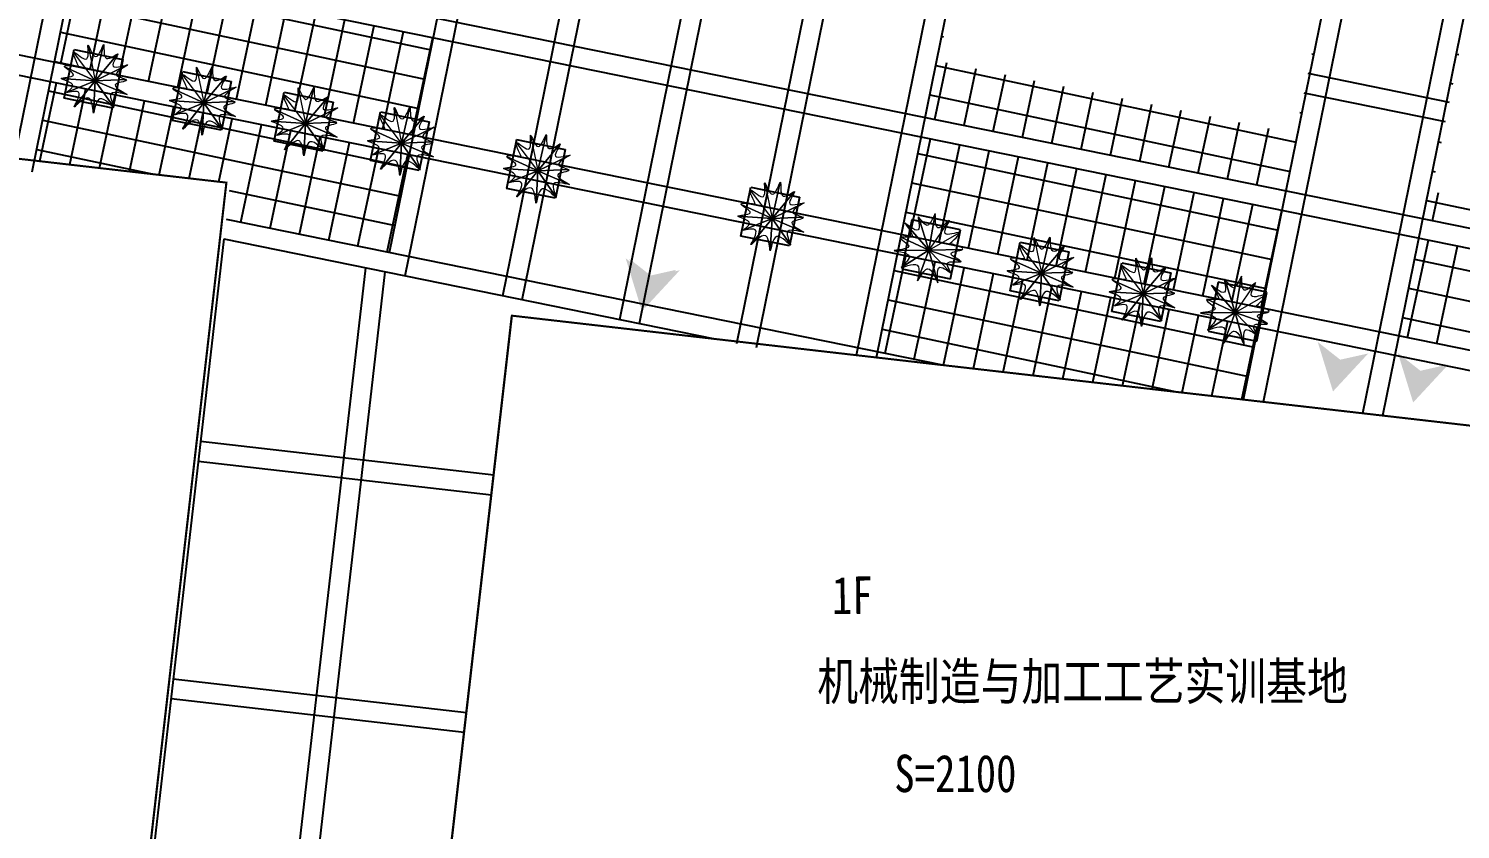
# Model space of a CAD drawing. Extents: x -534 to 560, y 572 to 1344.
# Drawn here: x -200.6 to -128.8, y 1130.3 to 1170.5 of the extents above; entities that cross this region are included whole.
import ezdxf

# ---------------------------------------------------------------- set-up
doc = ezdxf.new("R2010")
doc.units = 0
doc.header["$LTSCALE"] = 1000
doc.header["$MEASUREMENT"] = 0
for name, color, linetype in [('0-场地', 5, 'Continuous'), ('2222', 7, 'Continuous'), ('JZ', 2, 'Continuous'), ('PUB_TEXT', 7, 'Continuous'), ('WALL', 2, 'Continuous'), ('绿化', 3, 'Continuous'), ('铺地', 25, 'Continuous')]:
    doc.layers.add(name, color=color, linetype=linetype)
doc.styles.add('HT', font='simhei.ttf', dxfattribs={"width": 0.8})

msp = doc.modelspace()

# ---------------------------------------------------------------- hatches: boundary and pattern name
at = {"layer": '0-场地'}
for points in [[(-169.544, 1158.109), (-170.674, 1158.999), (-169.908, 1156.516), (-168.141, 1158.421)], [(-169.359, 1158.088), (-170.489, 1158.978), (-169.723, 1156.495), (-167.956, 1158.4)], [(-134.802, 1153.911), (-135.931, 1154.801), (-135.165, 1152.318), (-133.398, 1154.223)], [(-130.777, 1153.357), (-131.907, 1154.247), (-131.141, 1151.764), (-129.374, 1153.669)]]:
    msp.add_hatch(color=256, dxfattribs=at).paths.add_polyline_path(points)

# ---------------------------------------------------------------- linework, layer by layer
msp.add_line((-180.372, 1121.349), (-176.383, 1156.121))
at = {"layer": '2222'}
for p, q in [((-198.867, 1167.028), (-198.368, 1169.478)), ((-198.368, 1169.478), (-195.919, 1168.98)), ((-195.919, 1168.98), (-196.417, 1166.53)), ((-193.419, 1165.92), (-192.921, 1168.37)), ((-192.921, 1168.37), (-190.471, 1167.872)), ((-190.471, 1167.872), (-190.97, 1165.422)), ((-188.313, 1164.881), (-187.815, 1167.331)), ((-187.815, 1167.331), (-185.365, 1166.833)), ((-196.417, 1166.53), (-198.867, 1167.028)), ((-185.365, 1166.833), (-185.863, 1164.383)), ((-190.97, 1165.422), (-193.419, 1165.92)), ((-183.488, 1163.9), (-182.989, 1166.35)), ((-182.989, 1166.35), (-180.54, 1165.851)), ((-180.54, 1165.851), (-181.038, 1163.401)), ((-185.863, 1164.383), (-188.313, 1164.881)), ((-176.155, 1164.959), (-176.654, 1162.509)), ((-176.155, 1164.959), (-173.705, 1164.461)), ((-173.705, 1164.461), (-174.204, 1162.011)), ((-181.038, 1163.401), (-183.488, 1163.9)), ((-174.204, 1162.011), (-176.654, 1162.509)), ((-164.894, 1160.117), (-164.396, 1162.567)), ((-164.396, 1162.567), (-161.946, 1162.069)), ((-161.946, 1162.069), (-162.445, 1159.619)), ((-156.316, 1160.923), (-156.814, 1158.473)), ((-153.866, 1160.425), (-156.316, 1160.923)), ((-162.445, 1159.619), (-164.894, 1160.117)), ((-154.364, 1157.975), (-153.866, 1160.425)), ((-151.367, 1157.365), (-150.869, 1159.815)), ((-150.869, 1159.815), (-148.419, 1159.317)), ((-148.419, 1159.317), (-148.917, 1156.867)), ((-146.26, 1156.326), (-145.762, 1158.776)), ((-145.762, 1158.776), (-143.312, 1158.278)), ((-156.814, 1158.473), (-154.364, 1157.975)), ((-143.312, 1158.278), (-143.811, 1155.828)), ((-148.917, 1156.867), (-151.367, 1157.365)), ((-140.937, 1157.794), (-141.435, 1155.345)), ((-138.487, 1157.296), (-140.937, 1157.794)), ((-138.985, 1154.846), (-138.487, 1157.296)), ((-143.811, 1155.828), (-146.26, 1156.326)), ((-141.435, 1155.345), (-138.985, 1154.846))]:
    msp.add_line(p, q, dxfattribs=at)
at = {"layer": 'JZ'}
msp.add_line((-195.274, 1123.059), (-190.715, 1162.798), dxfattribs=at)
at = {"layer": 'WALL', "ltscale": 10, "const_width": 0.1}
for points in [[(-190.715, 1162.798), (-195.274, 1123.059), (-261.744, 1130.684), (-257.021, 1170.404)], [(-176.383, 1156.121), (-116.774, 1149.283), (-120.763, 1114.511), (-180.372, 1121.349)]]:
    msp.add_lwpolyline(points, close=True, dxfattribs=at)
at = {"layer": '绿化', "color": 3, "lineweight": 0}
for p, q in [((-197.663, 1169.703), (-197.299, 1167.914)), ((-197.299, 1167.914), (-196.882, 1169.727)), ((-196.882, 1169.727), (-197.299, 1167.914)), ((-197.299, 1167.914), (-198.393, 1169.342)), ((-197.299, 1167.914), (-196.168, 1169.256)), ((-196.168, 1169.256), (-197.299, 1167.914)), ((-197.299, 1167.914), (-195.682, 1168.703)), ((-195.682, 1168.703), (-197.299, 1167.914)), ((-197.299, 1167.914), (-199.016, 1168.026)), ((-199.016, 1168.026), (-197.299, 1167.914)), ((-197.299, 1167.914), (-198.841, 1168.607)), ((-198.841, 1168.607), (-197.299, 1167.914)), ((-191.852, 1166.805), (-192.945, 1168.234)), ((-192.216, 1168.595), (-191.852, 1166.805)), ((-191.852, 1166.805), (-191.435, 1168.619)), ((-191.435, 1168.619), (-191.852, 1166.805)), ((-191.852, 1166.805), (-190.721, 1168.148)), ((-190.721, 1168.148), (-191.852, 1166.805)), ((-197.299, 1167.914), (-198.746, 1167.324)), ((-198.746, 1167.324), (-197.299, 1167.914)), ((-197.299, 1167.914), (-198.36, 1166.596)), ((-198.36, 1166.596), (-197.299, 1167.914)), ((-197.299, 1167.914), (-197.385, 1166.285)), ((-197.385, 1166.285), (-197.299, 1167.914)), ((-197.299, 1167.914), (-195.727, 1167.973)), ((-195.727, 1167.973), (-197.299, 1167.914)), ((-197.299, 1167.914), (-196.37, 1166.584)), ((-196.37, 1166.584), (-197.299, 1167.914)), ((-197.299, 1167.914), (-195.707, 1167.22)), ((-195.707, 1167.22), (-197.299, 1167.914)), ((-191.852, 1166.805), (-193.394, 1167.499)), ((-193.394, 1167.499), (-191.852, 1166.805)), ((-191.852, 1166.805), (-190.235, 1167.594)), ((-190.235, 1167.594), (-191.852, 1166.805)), ((-187.109, 1167.556), (-186.745, 1165.766)), ((-186.745, 1165.766), (-186.328, 1167.58)), ((-186.328, 1167.58), (-186.745, 1165.766)), ((-191.852, 1166.805), (-193.568, 1166.918)), ((-193.568, 1166.918), (-191.852, 1166.805)), ((-191.852, 1166.805), (-193.298, 1166.216)), ((-193.298, 1166.216), (-191.852, 1166.805)), ((-191.852, 1166.805), (-192.912, 1165.488)), ((-192.912, 1165.488), (-191.852, 1166.805)), ((-191.852, 1166.805), (-191.937, 1165.177)), ((-191.937, 1165.177), (-191.852, 1166.805)), ((-191.852, 1166.805), (-190.279, 1166.865)), ((-190.279, 1166.865), (-191.852, 1166.805)), ((-191.852, 1166.805), (-190.923, 1165.475)), ((-190.923, 1165.475), (-191.852, 1166.805)), ((-191.852, 1166.805), (-190.26, 1166.112)), ((-190.26, 1166.112), (-191.852, 1166.805)), ((-186.745, 1165.766), (-187.839, 1167.195)), ((-186.745, 1165.766), (-185.614, 1167.109)), ((-185.614, 1167.109), (-186.745, 1165.766)), ((-186.745, 1165.766), (-185.128, 1166.555)), ((-185.128, 1166.555), (-186.745, 1165.766)), ((-182.284, 1166.574), (-181.92, 1164.785)), ((-181.92, 1164.785), (-181.503, 1166.599)), ((-181.503, 1166.599), (-181.92, 1164.785)), ((-186.745, 1165.766), (-188.462, 1165.879)), ((-188.462, 1165.879), (-186.745, 1165.766)), ((-186.745, 1165.766), (-188.287, 1166.46)), ((-188.287, 1166.46), (-186.745, 1165.766)), ((-186.745, 1165.766), (-185.173, 1165.826)), ((-185.173, 1165.826), (-186.745, 1165.766)), ((-181.92, 1164.785), (-183.014, 1166.214)), ((-181.92, 1164.785), (-180.789, 1166.127)), ((-180.789, 1166.127), (-181.92, 1164.785)), ((-186.745, 1165.766), (-188.192, 1165.177)), ((-188.192, 1165.177), (-186.745, 1165.766)), ((-186.745, 1165.766), (-187.806, 1164.449)), ((-187.806, 1164.449), (-186.745, 1165.766)), ((-186.745, 1165.766), (-186.831, 1164.138)), ((-186.831, 1164.138), (-186.745, 1165.766)), ((-186.745, 1165.766), (-185.816, 1164.437)), ((-185.816, 1164.437), (-186.745, 1165.766)), ((-186.745, 1165.766), (-185.154, 1165.073)), ((-185.154, 1165.073), (-186.745, 1165.766)), ((-181.92, 1164.785), (-183.462, 1165.479)), ((-183.462, 1165.479), (-181.92, 1164.785)), ((-181.92, 1164.785), (-180.303, 1165.574)), ((-180.303, 1165.574), (-181.92, 1164.785)), ((-175.45, 1165.184), (-175.086, 1163.395)), ((-175.086, 1163.395), (-174.669, 1165.208)), ((-174.669, 1165.208), (-175.086, 1163.395)), ((-181.92, 1164.785), (-183.637, 1164.897)), ((-183.637, 1164.897), (-181.92, 1164.785)), ((-181.92, 1164.785), (-183.367, 1164.196)), ((-183.367, 1164.196), (-181.92, 1164.785)), ((-181.92, 1164.785), (-182.981, 1163.467)), ((-182.981, 1163.467), (-181.92, 1164.785)), ((-181.92, 1164.785), (-182.006, 1163.157)), ((-182.006, 1163.157), (-181.92, 1164.785)), ((-181.92, 1164.785), (-180.348, 1164.845)), ((-180.348, 1164.845), (-181.92, 1164.785)), ((-181.92, 1164.785), (-180.991, 1163.455)), ((-180.991, 1163.455), (-181.92, 1164.785)), ((-181.92, 1164.785), (-180.328, 1164.091)), ((-180.328, 1164.091), (-181.92, 1164.785)), ((-175.086, 1163.395), (-176.179, 1164.823)), ((-175.086, 1163.395), (-173.955, 1164.737)), ((-173.955, 1164.737), (-175.086, 1163.395)), ((-175.086, 1163.395), (-176.628, 1164.088)), ((-176.628, 1164.088), (-175.086, 1163.395)), ((-175.086, 1163.395), (-173.469, 1164.184)), ((-173.469, 1164.184), (-175.086, 1163.395)), ((-175.086, 1163.395), (-176.802, 1163.507)), ((-176.802, 1163.507), (-175.086, 1163.395)), ((-175.086, 1163.395), (-176.532, 1162.805)), ((-176.532, 1162.805), (-175.086, 1163.395)), ((-175.086, 1163.395), (-176.146, 1162.077)), ((-176.146, 1162.077), (-175.086, 1163.395)), ((-175.086, 1163.395), (-175.171, 1161.766)), ((-175.171, 1161.766), (-175.086, 1163.395)), ((-175.086, 1163.395), (-173.513, 1163.454)), ((-173.513, 1163.454), (-175.086, 1163.395)), ((-175.086, 1163.395), (-174.157, 1162.065)), ((-174.157, 1162.065), (-175.086, 1163.395)), ((-175.086, 1163.395), (-173.494, 1162.701)), ((-173.494, 1162.701), (-175.086, 1163.395)), ((-163.327, 1161.002), (-164.42, 1162.431)), ((-163.691, 1162.792), (-163.327, 1161.002)), ((-163.327, 1161.002), (-162.91, 1162.816)), ((-162.91, 1162.816), (-163.327, 1161.002)), ((-163.327, 1161.002), (-162.196, 1162.345)), ((-162.196, 1162.345), (-163.327, 1161.002)), ((-163.327, 1161.002), (-164.869, 1161.696)), ((-164.869, 1161.696), (-163.327, 1161.002)), ((-163.327, 1161.002), (-161.71, 1161.791)), ((-161.71, 1161.791), (-163.327, 1161.002)), ((-163.327, 1161.002), (-165.043, 1161.115)), ((-165.043, 1161.115), (-163.327, 1161.002)), ((-163.327, 1161.002), (-164.773, 1160.413)), ((-164.773, 1160.413), (-163.327, 1161.002)), ((-163.327, 1161.002), (-164.387, 1159.685)), ((-164.387, 1159.685), (-163.327, 1161.002)), ((-163.327, 1161.002), (-163.412, 1159.374)), ((-163.412, 1159.374), (-163.327, 1161.002)), ((-163.327, 1161.002), (-161.754, 1161.062)), ((-161.754, 1161.062), (-163.327, 1161.002)), ((-163.327, 1161.002), (-162.397, 1159.672)), ((-162.397, 1159.672), (-163.327, 1161.002)), ((-163.327, 1161.002), (-161.735, 1160.309)), ((-161.735, 1160.309), (-163.327, 1161.002)), ((-155.462, 1159.402), (-155.978, 1161.08)), ((-155.978, 1161.08), (-155.462, 1159.402)), ((-155.462, 1159.402), (-155.137, 1161.235)), ((-155.137, 1161.235), (-155.462, 1159.402)), ((-154.427, 1160.907), (-155.462, 1159.402)), ((-155.462, 1159.402), (-156.886, 1160.072)), ((-156.886, 1160.072), (-155.462, 1159.402)), ((-155.462, 1159.402), (-156.642, 1160.76)), ((-156.642, 1160.76), (-155.462, 1159.402)), ((-155.462, 1159.402), (-153.897, 1160.29)), ((-155.462, 1159.402), (-157.198, 1159.386)), ((-157.198, 1159.386), (-155.462, 1159.402)), ((-155.462, 1159.402), (-156.837, 1158.541)), ((-156.837, 1158.541), (-155.462, 1159.402)), ((-155.462, 1159.402), (-156.019, 1157.87)), ((-156.019, 1157.87), (-155.462, 1159.402)), ((-155.462, 1159.402), (-153.771, 1159.438)), ((-153.771, 1159.438), (-155.462, 1159.402)), ((-155.462, 1159.402), (-155, 1157.775)), ((-155, 1157.775), (-155.462, 1159.402)), ((-155.462, 1159.402), (-153.838, 1158.835)), ((-153.838, 1158.835), (-155.462, 1159.402)), ((-155.462, 1159.402), (-154.36, 1158.295)), ((-154.36, 1158.295), (-155.462, 1159.402)), ((-149.799, 1158.25), (-150.893, 1159.679)), ((-150.163, 1160.04), (-149.799, 1158.25)), ((-149.799, 1158.25), (-149.382, 1160.064)), ((-149.382, 1160.064), (-149.799, 1158.25)), ((-149.799, 1158.25), (-148.668, 1159.593)), ((-148.668, 1159.593), (-149.799, 1158.25)), ((-149.799, 1158.25), (-151.341, 1158.944)), ((-151.341, 1158.944), (-149.799, 1158.25)), ((-149.799, 1158.25), (-148.182, 1159.039)), ((-148.182, 1159.039), (-149.799, 1158.25)), ((-144.692, 1157.211), (-145.786, 1158.64)), ((-145.057, 1159.001), (-144.692, 1157.211)), ((-144.692, 1157.211), (-144.275, 1159.025)), ((-144.275, 1159.025), (-144.692, 1157.211)), ((-149.799, 1158.25), (-151.516, 1158.363)), ((-151.516, 1158.363), (-149.799, 1158.25)), ((-149.799, 1158.25), (-151.246, 1157.661)), ((-151.246, 1157.661), (-149.799, 1158.25)), ((-149.799, 1158.25), (-150.86, 1156.933)), ((-150.86, 1156.933), (-149.799, 1158.25)), ((-149.799, 1158.25), (-149.885, 1156.622)), ((-149.885, 1156.622), (-149.799, 1158.25)), ((-149.799, 1158.25), (-148.227, 1158.31)), ((-148.227, 1158.31), (-149.799, 1158.25)), ((-149.799, 1158.25), (-148.87, 1156.92)), ((-148.87, 1156.92), (-149.799, 1158.25)), ((-149.799, 1158.25), (-148.207, 1157.557)), ((-148.207, 1157.557), (-149.799, 1158.25)), ((-144.692, 1157.211), (-143.561, 1158.554)), ((-143.561, 1158.554), (-144.692, 1157.211)), ((-144.692, 1157.211), (-143.076, 1158)), ((-143.076, 1158), (-144.692, 1157.211)), ((-140.083, 1156.274), (-140.599, 1157.951)), ((-140.599, 1157.951), (-140.083, 1156.274)), ((-140.083, 1156.274), (-139.758, 1158.106)), ((-139.758, 1158.106), (-140.083, 1156.274)), ((-144.692, 1157.211), (-146.409, 1157.324)), ((-146.409, 1157.324), (-144.692, 1157.211)), ((-144.692, 1157.211), (-146.235, 1157.905)), ((-146.235, 1157.905), (-144.692, 1157.211)), ((-144.692, 1157.211), (-146.139, 1156.622)), ((-146.139, 1156.622), (-144.692, 1157.211)), ((-144.692, 1157.211), (-145.753, 1155.894)), ((-145.753, 1155.894), (-144.692, 1157.211)), ((-144.692, 1157.211), (-144.778, 1155.583)), ((-144.778, 1155.583), (-144.692, 1157.211)), ((-144.692, 1157.211), (-143.12, 1157.271)), ((-143.12, 1157.271), (-144.692, 1157.211)), ((-144.692, 1157.211), (-143.763, 1155.882)), ((-143.763, 1155.882), (-144.692, 1157.211)), ((-144.692, 1157.211), (-143.101, 1156.518)), ((-143.101, 1156.518), (-144.692, 1157.211)), ((-140.083, 1156.274), (-141.263, 1157.632)), ((-141.263, 1157.632), (-140.083, 1156.274)), ((-139.048, 1157.779), (-140.083, 1156.274)), ((-140.083, 1156.274), (-141.507, 1156.943)), ((-141.507, 1156.943), (-140.083, 1156.274)), ((-140.083, 1156.274), (-138.518, 1157.162)), ((-140.083, 1156.274), (-141.819, 1156.257)), ((-141.819, 1156.257), (-140.083, 1156.274)), ((-140.083, 1156.274), (-141.458, 1155.413)), ((-141.458, 1155.413), (-140.083, 1156.274)), ((-140.083, 1156.274), (-140.64, 1154.742)), ((-140.64, 1154.742), (-140.083, 1156.274)), ((-140.083, 1156.274), (-138.392, 1156.31)), ((-138.392, 1156.31), (-140.083, 1156.274)), ((-140.083, 1156.274), (-139.621, 1154.646)), ((-139.621, 1154.646), (-140.083, 1156.274)), ((-140.083, 1156.274), (-138.459, 1155.707)), ((-138.459, 1155.707), (-140.083, 1156.274)), ((-140.083, 1156.274), (-138.981, 1155.166)), ((-138.981, 1155.166), (-140.083, 1156.274))]:
    msp.add_line(p, q, dxfattribs=at)
for points in [[(-198.139, 1168.647), (-198.53, 1168.683), (-199.257, 1168.752), (-197.917, 1168.084), (-199.607, 1168.074), (-197.986, 1167.78), (-199.126, 1167.145), (-197.662, 1167.661), (-198.81, 1165.996), (-197.758, 1167.265), (-197.415, 1166.794), (-197.404, 1165.766), (-197.238, 1167.586), (-196.027, 1166.073), (-196.947, 1167.653), (-195.045, 1166.942), (-196.883, 1167.791), (-195.452, 1167.879), (-196.015, 1168.075), (-196.51, 1168.271), (-195.052, 1168.97), (-196.886, 1168.282), (-195.801, 1169.634), (-196.998, 1168.592), (-196.748, 1170.335), (-197.267, 1168.526), (-197.804, 1170.284), (-197.486, 1168.517), (-198.643, 1169.72), (-198.308, 1169.007), (-198.139, 1168.647)], [(-192.691, 1167.538), (-193.083, 1167.575), (-193.81, 1167.643), (-192.469, 1166.975), (-194.16, 1166.966), (-192.539, 1166.672), (-193.678, 1166.037), (-192.215, 1166.553), (-193.362, 1164.888), (-192.31, 1166.157), (-191.968, 1165.685), (-191.956, 1164.658), (-191.791, 1166.478), (-190.58, 1164.965), (-191.499, 1166.544), (-189.598, 1165.833), (-191.436, 1166.683), (-190.005, 1166.771), (-190.567, 1166.967), (-191.063, 1167.163), (-189.605, 1167.862), (-191.439, 1167.173), (-190.354, 1168.526), (-191.551, 1167.483), (-191.301, 1169.227), (-191.82, 1167.418), (-192.356, 1169.175), (-192.039, 1167.409), (-193.195, 1168.612), (-192.86, 1167.898), (-192.691, 1167.538)], [(-187.585, 1166.5), (-187.976, 1166.536), (-188.703, 1166.605), (-187.363, 1165.937), (-189.053, 1165.927), (-187.432, 1165.633), (-188.572, 1164.998), (-187.108, 1165.514), (-188.256, 1163.849), (-187.204, 1165.118), (-186.861, 1164.647), (-186.85, 1163.619), (-186.684, 1165.439), (-185.473, 1163.926), (-186.393, 1165.506), (-184.491, 1164.795), (-186.33, 1165.644), (-184.898, 1165.732), (-185.461, 1165.928), (-185.957, 1166.124), (-184.499, 1166.823), (-186.332, 1166.135), (-185.247, 1167.487), (-186.444, 1166.444), (-186.194, 1168.188), (-186.714, 1166.379), (-187.25, 1168.137), (-186.932, 1166.37), (-188.089, 1167.573), (-187.754, 1166.86), (-187.585, 1166.5)], [(-182.76, 1165.518), (-183.151, 1165.555), (-183.878, 1165.623), (-182.538, 1164.955), (-184.228, 1164.946), (-182.607, 1164.651), (-183.747, 1164.017), (-182.283, 1164.533), (-183.431, 1162.867), (-182.379, 1164.136), (-182.036, 1163.665), (-182.025, 1162.637), (-181.859, 1164.457), (-180.648, 1162.945), (-181.568, 1164.524), (-179.666, 1163.813), (-181.504, 1164.663), (-180.073, 1164.751), (-180.636, 1164.946), (-181.131, 1165.142), (-179.673, 1165.841), (-181.507, 1165.153), (-180.422, 1166.506), (-181.619, 1165.463), (-181.369, 1167.207), (-181.888, 1165.397), (-182.425, 1167.155), (-182.107, 1165.388), (-183.264, 1166.592), (-182.929, 1165.878), (-182.76, 1165.518)], [(-175.926, 1164.128), (-176.317, 1164.164), (-177.044, 1164.233), (-175.704, 1163.565), (-177.394, 1163.555), (-175.773, 1163.261), (-176.912, 1162.626), (-175.449, 1163.142), (-176.596, 1161.477), (-175.545, 1162.746), (-175.202, 1162.275), (-175.191, 1161.247), (-175.025, 1163.067), (-173.814, 1161.554), (-174.733, 1163.134), (-172.832, 1162.423), (-174.67, 1163.272), (-173.239, 1163.36), (-173.801, 1163.556), (-174.297, 1163.752), (-172.839, 1164.451), (-174.673, 1163.763), (-173.588, 1165.115), (-174.785, 1164.073), (-174.535, 1165.816), (-175.054, 1164.007), (-175.59, 1165.765), (-175.273, 1163.998), (-176.43, 1165.201), (-176.095, 1164.488), (-175.926, 1164.128)], [(-164.166, 1161.735), (-164.557, 1161.772), (-165.285, 1161.84), (-163.944, 1161.172), (-165.635, 1161.163), (-164.014, 1160.869), (-165.153, 1160.234), (-163.689, 1160.75), (-164.837, 1159.085), (-163.785, 1160.354), (-163.443, 1159.882), (-163.431, 1158.855), (-163.266, 1160.675), (-162.055, 1159.162), (-162.974, 1160.741), (-161.073, 1160.03), (-162.911, 1160.88), (-161.48, 1160.968), (-162.042, 1161.164), (-162.538, 1161.36), (-161.08, 1162.059), (-162.914, 1161.37), (-161.829, 1162.723), (-163.026, 1161.68), (-162.776, 1163.424), (-163.295, 1161.615), (-163.831, 1163.372), (-163.513, 1161.606), (-164.67, 1162.809), (-164.335, 1162.095), (-164.166, 1161.735)], [(-154.402, 1159.749), (-154.028, 1159.63), (-153.332, 1159.409), (-154.827, 1159.318), (-153.274, 1158.648), (-154.881, 1159.011), (-154.08, 1157.981), (-155.226, 1159.028), (-154.82, 1157.047), (-155.293, 1158.626), (-155.793, 1158.326), (-156.204, 1157.384), (-155.646, 1159.124), (-157.352, 1158.205), (-155.888, 1159.3), (-157.916, 1159.388), (-155.892, 1159.452), (-157.175, 1160.092), (-156.581, 1160.052), (-156.048, 1160.04), (-157.117, 1161.253), (-155.698, 1159.903), (-156.168, 1161.572), (-155.474, 1160.144), (-155.023, 1161.847), (-155.252, 1159.978), (-154.071, 1161.387), (-155.054, 1159.885), (-153.519, 1160.541), (-154.106, 1160.014), (-154.402, 1159.749)], [(-150.639, 1158.983), (-151.03, 1159.02), (-151.757, 1159.088), (-150.417, 1158.42), (-152.107, 1158.411), (-150.486, 1158.117), (-151.626, 1157.482), (-150.162, 1157.998), (-151.31, 1156.333), (-150.258, 1157.602), (-149.915, 1157.13), (-149.904, 1156.103), (-149.738, 1157.923), (-148.527, 1156.41), (-149.447, 1157.989), (-147.545, 1157.278), (-149.383, 1158.128), (-147.952, 1158.216), (-148.515, 1158.412), (-149.01, 1158.608), (-147.552, 1159.307), (-149.386, 1158.618), (-148.301, 1159.971), (-149.498, 1158.928), (-149.248, 1160.672), (-149.767, 1158.863), (-150.304, 1160.62), (-149.986, 1158.854), (-151.143, 1160.057), (-150.808, 1159.343), (-150.639, 1158.983)], [(-145.532, 1157.945), (-145.923, 1157.981), (-146.651, 1158.05), (-145.31, 1157.382), (-147.001, 1157.372), (-145.38, 1157.078), (-146.519, 1156.443), (-145.055, 1156.959), (-146.203, 1155.294), (-145.151, 1156.563), (-144.809, 1156.091), (-144.797, 1155.064), (-144.632, 1156.884), (-143.42, 1155.371), (-144.34, 1156.951), (-142.439, 1156.24), (-144.277, 1157.089), (-142.846, 1157.177), (-143.408, 1157.373), (-143.904, 1157.569), (-142.446, 1158.268), (-144.28, 1157.58), (-143.195, 1158.932), (-144.392, 1157.889), (-144.142, 1159.633), (-144.661, 1157.824), (-145.197, 1159.582), (-144.879, 1157.815), (-146.036, 1159.018), (-145.701, 1158.305), (-145.532, 1157.945)], [(-139.023, 1156.62), (-138.649, 1156.501), (-137.953, 1156.28), (-139.448, 1156.189), (-137.895, 1155.52), (-139.502, 1155.882), (-138.701, 1154.853), (-139.847, 1155.9), (-139.441, 1153.918), (-139.914, 1155.497), (-140.413, 1155.197), (-140.825, 1154.256), (-140.267, 1155.996), (-141.973, 1155.077), (-140.509, 1156.171), (-142.537, 1156.26), (-140.513, 1156.324), (-141.796, 1156.964), (-141.202, 1156.924), (-140.669, 1156.911), (-141.738, 1158.124), (-140.319, 1156.774), (-140.789, 1158.443), (-140.095, 1157.015), (-139.644, 1158.718), (-139.873, 1156.85), (-138.692, 1158.258), (-139.675, 1156.756), (-138.14, 1157.412), (-138.727, 1156.886), (-139.023, 1156.62)]]:
    msp.add_open_spline(points, degree=3, knots=[0, 0, 0, 0, 789.599617, 1468.1889, 2185.683253, 2966.644267, 3488.865037, 4163.95761, 5037.701018, 6009.288263, 6168.27283, 6910.292798, 7787.326321, 8694.876024, 9465.180434, 10363.141537, 11223.683602, 11903.730678, 12278.742471, 12556.868734, 13397.199445, 14216.451517, 14956.571912, 15638.779964, 16432.649257, 17243.169237, 18024.859298, 18801.328114, 19602.91567, 20418.43355, 20418.43355, 20418.43355, 20418.43355], dxfattribs=at)
at = {"layer": '铺地'}
for p, q in [((-201.449, 1163.541), (-194.945, 1195.513)), ((-200.469, 1163.341), (-193.965, 1195.314)), ((-182.526, 1159.296), (-175.945, 1191.647)), ((-181.746, 1158.116), (-174.965, 1191.447)), ((-176.846, 1157.12), (-170.065, 1190.45)), ((-175.866, 1156.92), (-169.086, 1190.251)), ((-170.967, 1155.923), (-164.186, 1189.254)), ((-169.987, 1155.724), (-163.206, 1189.055)), ((-165.087, 1154.727), (-158.306, 1188.058)), ((-164.107, 1154.528), (-157.326, 1187.859)), ((-259.773, 1187.256), (-106.862, 1156.148)), ((-159.084, 1154.137), (-152.427, 1186.862)), ((-158.087, 1154.022), (-151.447, 1186.663)), ((-259.897, 1186.261), (-107.061, 1155.169)), ((-139.65, 1151.907), (-133.329, 1182.978)), ((-138.653, 1151.793), (-132.349, 1182.779)), ((-133.667, 1151.221), (-127.45, 1181.782)), ((-260.517, 1181.285), (-108.06, 1150.269)), ((-132.67, 1151.106), (-126.47, 1181.583)), ((-260.641, 1180.289), (-108.259, 1149.289)), ((-199.035, 1168.777), (-197.995, 1173.668)), ((-198.446, 1173.283), (-180.459, 1169.46)), ((-197.565, 1168.478), (-196.525, 1173.369)), ((-196.095, 1168.179), (-195.055, 1173.07)), ((-194.625, 1167.88), (-193.585, 1172.771)), ((-193.155, 1167.581), (-192.115, 1172.472)), ((-198.745, 1171.813), (-180.758, 1167.99)), ((-191.685, 1167.282), (-190.645, 1172.173)), ((-190.215, 1166.983), (-189.175, 1171.874)), ((-188.745, 1166.684), (-187.705, 1171.575)), ((-187.275, 1166.385), (-186.235, 1171.275)), ((-185.805, 1166.085), (-184.765, 1170.976)), ((-199.044, 1170.344), (-181.057, 1166.52)), ((-184.335, 1165.786), (-183.296, 1170.677)), ((-182.865, 1165.487), (-181.826, 1170.378)), ((-154.808, 1170.142), (-154.713, 1170.122)), ((-181.395, 1165.188), (-180.356, 1170.079)), ((-199.344, 1168.874), (-195.632, 1168.085)), ((-155.159, 1165.974), (-154.552, 1168.828)), ((-136.224, 1169.259), (-136.125, 1169.238)), ((-128.978, 1169.252), (-128.843, 1169.223)), ((-155.107, 1168.672), (-137.022, 1164.828)), ((-153.689, 1165.675), (-153.082, 1168.529)), ((-152.219, 1165.376), (-151.612, 1168.23)), ((-136.422, 1168.285), (-129.327, 1166.842)), ((-200.077, 1163.872), (-199.242, 1167.799)), ((-199.643, 1167.404), (-181.655, 1163.58)), ((-198.58, 1163.7), (-197.773, 1167.5)), ((-150.749, 1165.077), (-150.142, 1167.93)), ((-149.279, 1164.778), (-148.672, 1167.631)), ((-147.809, 1164.479), (-147.202, 1167.332)), ((-136.622, 1167.305), (-129.527, 1165.862)), ((-129.277, 1167.782), (-129.142, 1167.753)), ((-197.083, 1163.529), (-196.303, 1167.201)), ((-195.586, 1163.357), (-194.833, 1166.902)), ((-194.089, 1163.185), (-193.363, 1166.603)), ((-155.406, 1167.202), (-137.321, 1163.358)), ((-146.339, 1164.18), (-145.732, 1167.033)), ((-144.869, 1163.88), (-144.262, 1166.734)), ((-199.942, 1165.934), (-181.954, 1162.11)), ((-192.592, 1163.013), (-191.893, 1166.303)), ((-191.095, 1162.842), (-190.423, 1166.004)), ((-143.399, 1163.581), (-142.792, 1166.435)), ((-141.929, 1163.282), (-141.322, 1166.136)), ((-140.459, 1162.983), (-139.853, 1165.837)), ((-136.822, 1166.319), (-136.723, 1166.298)), ((-189.992, 1160.814), (-188.953, 1165.705)), ((-188.523, 1160.515), (-187.483, 1165.406)), ((-187.053, 1160.216), (-186.013, 1165.107)), ((-138.989, 1162.684), (-138.383, 1165.538)), ((-200.241, 1164.464), (-194.385, 1163.219)), ((-185.583, 1159.917), (-184.543, 1164.808)), ((-184.113, 1159.618), (-183.073, 1164.509)), ((-156.406, 1160.105), (-155.366, 1164.996)), ((-154.936, 1159.806), (-153.897, 1164.697)), ((-153.466, 1159.507), (-152.427, 1164.398)), ((-129.875, 1164.842), (-129.74, 1164.813)), ((-182.643, 1159.319), (-181.603, 1164.21)), ((-156.004, 1164.262), (-137.919, 1160.418)), ((-151.996, 1159.208), (-150.957, 1164.098)), ((-150.526, 1158.909), (-149.487, 1163.799)), ((-149.056, 1158.609), (-148.017, 1163.5)), ((-147.586, 1158.31), (-146.547, 1163.201)), ((-130.174, 1163.372), (-130.039, 1163.343)), ((-190.572, 1162.409), (-182.253, 1160.64)), ((-156.303, 1162.792), (-138.218, 1158.948)), ((-146.116, 1158.011), (-145.077, 1162.902)), ((-144.647, 1157.712), (-143.607, 1162.603)), ((-143.177, 1157.413), (-142.137, 1162.304)), ((-137.519, 1162.385), (-137.506, 1162.447)), ((-130.169, 1160.89), (-129.868, 1162.308)), ((-141.707, 1157.114), (-140.667, 1162.005)), ((-140.237, 1156.815), (-139.197, 1161.706)), ((-130.474, 1161.902), (-112.581, 1158.099)), ((-190.738, 1160.966), (-154.689, 1153.632)), ((-156.602, 1161.322), (-138.517, 1157.478)), ((-138.767, 1156.516), (-137.727, 1161.407)), ((-190.851, 1159.969), (-195.661, 1118.064)), ((-190.852, 1159.969), (-166.191, 1154.952)), ((-131.417, 1155.021), (-130.377, 1159.912)), ((-129.947, 1154.722), (-128.907, 1159.613)), ((-157.654, 1154.236), (-156.614, 1159.126)), ((-156.184, 1153.937), (-155.144, 1158.827)), ((-131.072, 1158.962), (-107.317, 1153.913)), ((-183.74, 1158.522), (-188.479, 1117.241)), ((-182.757, 1158.322), (-187.486, 1117.126)), ((-157.2, 1158.382), (-139.115, 1154.538)), ((-154.714, 1153.637), (-153.674, 1158.528)), ((-153.217, 1153.464), (-152.204, 1158.229)), ((-151.72, 1153.292), (-150.734, 1157.93)), ((-150.223, 1153.12), (-149.264, 1157.631)), ((-148.726, 1152.948), (-147.794, 1157.332)), ((-131.371, 1157.493), (-107.617, 1152.443)), ((-157.499, 1156.912), (-139.414, 1153.068)), ((-147.229, 1152.777), (-146.324, 1157.033)), ((-145.732, 1152.605), (-144.854, 1156.734)), ((-144.235, 1152.433), (-143.384, 1156.435)), ((-142.738, 1152.261), (-141.915, 1156.136)), ((-141.241, 1152.09), (-140.445, 1155.837)), ((-131.67, 1156.023), (-107.916, 1150.974)), ((-157.798, 1155.442), (-142.945, 1152.285)), ((-139.744, 1151.918), (-138.975, 1155.538)), ((-192.017, 1149.817), (-177.3, 1148.129)), ((-192.131, 1148.824), (-177.414, 1147.135)), ((-193.385, 1137.895), (-178.667, 1136.207)), ((-193.499, 1136.902), (-178.781, 1135.214))]:
    msp.add_line(p, q, dxfattribs=at)

# ---------------------------------------------------------------- texts
at = {"layer": 'PUB_TEXT', "color": 7, "style": 'HT', "width": 0.8}
msp.add_text('1F', height=1.8776, rotation=0.60314, dxfattribs=at).set_placement((-160.314, 1141.14))
for s, height, p in [('机械制造与加工工艺实训基地', 1.87764, (-161.054, 1136.83)), ('S=2100', 1.8776, (-157.188, 1132.21))]:
    msp.add_text(s, height=height, dxfattribs=at).set_placement(p)

doc.saveas('drawing.dxf')
